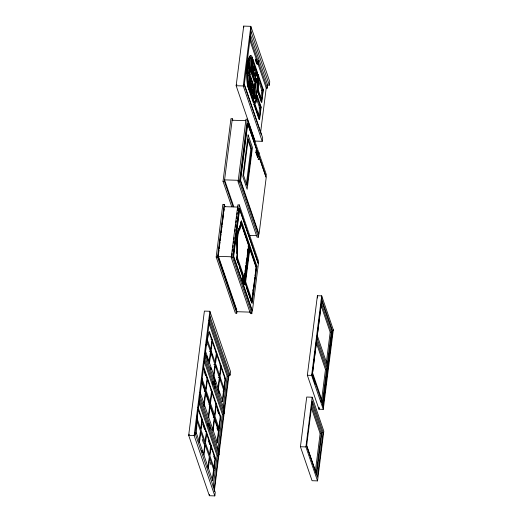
<?xml version="1.0" encoding="UTF-8"?>
<svg xmlns="http://www.w3.org/2000/svg" width="522" height="522" viewBox="0 0 522 522"><rect width="100%" height="100%" fill="white"/><g stroke="black" fill="none" stroke-linecap="round" stroke-linejoin="round"><path stroke-width="0.78" d="M243.128 278.644L243.18 278.65M215.26 386.952C215.312 389.934 213.863 386.371 215.071 386.012M257.803 156.509L257.822 156.437M252.289 93.203L252.837 93.223L251.402 89.034L250.854 89.014L252.289 93.203L252.302 96.7M252.837 93.223L252.85 92.583L252.309 92.57L252.583 87.252L251.924 85.327M243.422 280.934L243.448 280.066M243.578 280.719L243.382 280.144M243.826 283.035L243.898 282.911M243.957 282.063L244.002 281.267M243.846 281.247L243.983 281.984M244.087 281.547L244.1 282.128M244.492 282.728L244.531 282.552M256.361 152.13L256.361 152.528M256.465 150.532L256.472 150.78M256.543 150.584L256.628 150.636M257.366 154.003L257.548 154.46L257.62 153.455L257.718 154.466L257.542 153.957M257.992 154.74L257.953 155.119L257.94 154.773M213.622 469.219L212.16 480.729L212.708 480.749L196.442 433.227L197.296 414.579M247.05 73.243L249.072 72.382L249.059 72.936L247.05 73.243L247.598 73.256L247.826 80.649L248.524 84.884L249.731 75.338L249.764 70.411L250.658 68.017L251.865 58.464L250.762 57.427C247.461 61.792 248.165 68.043 247.598 73.256M247.18 72.754L248.524 72.362L248.968 68.832L248.296 61.603M256.622 61.746L257.405 62.118L257.215 63.952L256.667 63.938L255.545 60.663L255.734 59.175L256.282 59.188L256.093 60.682L257.215 63.952M257.183 61.785C256.198 60.356 257.574 63.208 256.739 61.824M257.124 61.837L257.215 61.368L257.294 61.792M253.679 87.285L253.607 100.009L249.62 88.368L250.814 78.926L253.679 87.285L252.583 87.252M242.847 280.02L242.887 280.301M243.741 281.365L243.741 281.736M244.342 284.353L244.361 284.001L244.257 284.353M256.7 61.903L257.248 61.89M257.144 62.144L257.189 61.7M257.411 62.412L256.857 62.444M257.294 90.593L257.711 82.652L257.32 76.747L257.607 74.489L258.155 74.502L263.369 89.725L261.796 102.149L261.248 102.136L257.294 90.593L257.842 90.606L261.796 102.149M257.842 90.606L258.155 74.502M258.122 64.506L258.52 61.113M231.709 206.686L223.024 181.317L230.946 118.69L232.316 118.735L232.838 120.275M243.702 26.1L236.159 85.739L255.114 141.09L262.227 141.318L262.664 137.841L244.316 84.251L250.978 31.568L250.814 26.328L243.702 26.1L243.748 27.594M233.08 206.725L224.395 181.356L232.316 118.735M237.954 207.09L224.277 206.653L217.994 256.354L236.942 311.706L236.753 313.2L235.383 313.154L216.173 257.046L222.835 204.363L224.206 204.409L224.995 206.712M189.369 434.193L188.677 435.341L194.145 435.518L209.857 311.262L210.02 316.508L195.189 433.795L194.145 435.518L214.823 495.9L209.348 495.724L188.677 435.341L204.389 311.092L209.857 311.262L230.535 371.651L230.091 375.129L229.001 375.09L228.251 376.323L224.075 409.372L224.192 413.111L223.449 414.337L218.829 450.871L218.94 454.616L218.196 455.843L214.098 490.138M236.753 313.2L217.543 257.092L224.206 204.409M218.496 254.247L218.287 255.865L236.805 309.951M218.698 252.628L219.005 250.201M219.207 248.589L219.514 246.162M219.723 244.544L220.03 242.117M220.232 240.498L220.538 238.071M220.741 236.459L221.047 234.032M221.256 232.414L221.563 229.987M221.765 228.368L222.072 225.941M222.274 224.323L222.581 221.902M222.79 220.284L223.71 213.002M223.912 211.384L224.219 208.963M203.939 403.395L205.459 391.343L201.877 380.871M206.392 341.199L206.94 341.218L210.49 351.587L209.185 361.896L208.637 361.877M202.334 419.812L201.042 429.998L205.133 441.932L206.418 431.746L205.322 431.707M205.257 392.335L205.805 392.348L204.278 404.4L203.737 404.387L204.5 406.625M207.58 378.313L206.059 390.365L210.144 402.299L211.664 390.247L210.575 390.208M215.925 352.206L216.473 352.226L215.168 362.536L211.084 350.601L212.389 340.292M247.735 82.463L248.511 72.917L249.059 72.936M250.658 68.017L249.568 67.977L250.775 58.431L250.397 57.688M250.097 69.687L250.769 69.948L250.371 69.785A2.786 0.529 -88.2 0 0 249.927 73.302L250.142 74.914L248.57 87.344L248.022 87.324L248.218 85.771M250.769 69.948L252.341 57.524L251.793 57.505M248.622 89.086L250.195 76.662L250.743 76.675L254.09 86.45L253.783 102.566L253.235 102.547L248.622 89.086L249.17 89.105L253.783 102.566M257.268 74.998L256.583 74.953L255.989 76.042L254.716 81.478L254.168 81.458L250.828 71.69L252.394 59.267L252.942 59.28L257.555 72.741L257.268 74.998L256.589 74.77M249.17 89.105L250.743 76.675M254.716 81.478L251.369 71.71L252.942 59.28M203.593 454.107L204.878 443.922L200.794 431.988L199.502 442.173L198.96 442.16M208.369 416.341L209.89 404.282L205.805 392.348M213.615 374.835L214.92 364.526L210.836 352.591L209.531 362.901L208.983 362.888M238.071 181.793L245.986 119.173L247.356 119.218L266.305 174.57L265.992 177.056L247.474 122.957L240.185 180.612L258.703 234.704L258.39 237.19L257.02 237.145L238.071 181.793L239.435 181.839L258.39 237.19M203.932 455.119L205.224 444.927L209.309 456.861L208.024 467.053L207.475 467.033M206.764 432.751L205.472 442.943L209.563 454.877L210.849 444.685L210.301 444.666M208.709 417.346L210.235 405.294L214.32 417.228L212.8 429.28L212.252 429.26M215.553 403.167L216.095 403.186L214.575 415.238L210.49 403.304L212.01 391.252M213.961 375.847L215.266 365.531L219.351 377.465L218.046 387.781M250.299 92.492L250.769 88.766L249.81 85.96M251.402 83.794L251.943 83.814L251.382 88.283L250.834 88.27L251.402 83.794L250.201 80.29M252.596 74.352L252.968 71.37L251.767 67.867M253.601 66.398L254.149 66.418L253.581 70.888L253.033 70.875L253.601 66.398L252.4 62.894M250.671 90.508L250.854 89.014M251.108 87.03L251.297 85.536M253.496 68.141L253.685 66.653L254.234 66.666L253.666 71.142L254.99 75.69L254.442 75.67L253.516 72.969M239.435 181.839L247.356 119.218M250.847 92.511L251.317 88.786L249.699 83.376L251.382 88.283M252.955 75.86L253.516 71.39L251.898 65.981L253.581 70.888M250.841 93.51L251.402 89.034M251.943 83.814L251.467 88.538L252.85 92.583M253.04 76.114L253.601 71.638L253.059 71.618M231.22 257.529L237.882 204.846L239.252 204.892L258.462 261L258.142 263.479L239.363 208.63L233.334 256.348L252.113 311.197L251.8 313.676L250.429 313.637L231.22 257.529L232.59 257.574L251.8 313.676M231.872 255.193L232.075 253.588M232.375 251.18L232.577 249.581M232.884 247.174L233.086 245.568M233.393 243.167L233.595 241.562M233.895 239.154L234.097 237.556M234.913 231.142L235.115 229.536M235.415 227.135L235.722 224.728M236.022 222.32L236.231 220.721M236.531 218.313L236.734 216.715M237.04 214.307L237.242 212.702M237.549 210.301L237.751 208.696M232.59 257.574L239.252 204.892M239.65 209.015L233.68 256.23L252.413 310.955L258.39 263.74L239.65 209.015L238.554 208.983M258.755 60.435L258.188 64.689M257.215 95.578L261.17 107.121L259.597 119.545L259.049 119.531L253.836 104.309L254.123 102.044L255.349 102.103L255.937 101.014L257.215 95.578L256.667 95.559L255.395 100.994L254.801 102.084L254.123 102.044M219.057 375.462L219.599 375.481L220.904 365.165L219.814 365.132M211.195 445.69L209.903 455.882L214.248 468.573M216.441 404.191L214.92 416.243L219.266 428.934M224.29 389.177L219.945 376.486L221.25 366.17M259.597 119.545L254.384 104.322L254.671 102.064M246.312 184.703L250.86 148.724L247.663 139.381M251.682 148.75L247.03 185.532L243.585 175.47L248.237 138.689L251.682 148.75L250.86 148.724M209.348 495.724L209.524 494.334M213.805 467.771L214.992 458.362L210.901 446.421M216.943 442.956L218.464 430.904L214.372 418.964M218.816 428.112L220.238 416.863L211.717 391.983M223.657 389.817L222.189 401.457L222.737 401.477L225.595 378.861L209.374 331.49L206.458 343.13M223.742 389.158L225.047 378.841L220.956 366.901M258.631 115.695L259.623 107.826L256.648 99.134M260.732 99.082L261.822 90.43L258.253 79.996M212.708 480.749L215.54 458.381L198.008 407.18M203.404 366.105L220.786 416.882L217.485 442.976L200.102 392.198M260.719 107.858L259.525 117.3L254.932 103.885L256.041 102.508L257.248 97.725L260.719 107.858L259.075 107.806M262.918 90.463L261.724 99.904L258.253 89.771L258.325 77.047L262.918 90.463L261.281 90.41M213.159 487.006L217.106 455.804L198.686 402.005M217.935 449.246L222.352 414.305L204.193 361.276M223.181 407.721L227.161 376.284L209.002 323.255M255.891 152.489L256.211 149.99L258.168 154.773L257.868 157.181L257.529 157.266L255.891 152.489L256.256 152.483L257.868 157.181M256.393 152.509L256.563 150.075M214.268 491.58L229.001 375.09L209.459 318.015M260.608 132.353L266.213 88.055L249.692 39.802M257.529 157.266L258.168 154.773M214.823 495.9L215.26 492.422L194.837 432.536M242.495 280.249L242.776 278.037L243.128 278.115L242.86 280.242L244.381 284.692L244.048 284.764L242.495 280.249L242.984 280.027M266.213 88.055L267.31 88.087L267.682 85.106L250.384 34.576M237.758 232.342A12.443 2.349 -88.2 0 1 238.684 229.804L238.887 229.51A20.743 3.915 -88.2 0 0 240.864 222.979L241.432 223.755A20.136 3.798 -88.2 0 1 239.52 230.091L239.317 230.378A12.078 2.277 -88.2 0 0 237.934 235.383L237.758 236.753A12.078 2.277 -88.2 0 0 237.471 244.975L237.51 245.96A20.136 3.798 -88.2 0 1 237.223 257.052L236.525 257.281L244.061 279.283L244.263 277.691M244.564 275.296L244.766 273.698M245.066 271.31L245.268 269.711M245.575 267.323L245.777 265.724M246.077 263.329L246.377 260.941M247.689 250.567L247.891 248.974M248.198 246.58L248.4 244.988L240.864 222.979M244.335 278.363L244.035 280.745L244.629 281.41L249.346 244.133L241.399 220.93L240.87 221.472L248.655 244.211L248.257 247.389M244.537 276.771L245.444 269.626M245.64 268.04L245.947 265.652M246.143 264.067L246.952 257.711M247.147 256.126L247.448 253.744M247.65 252.152L248.054 248.981M244.061 279.283L244.537 278.415L248.746 245.118L241.432 223.755M244.048 284.764L244.231 283.296M267.682 85.106L269.326 85.158L269.763 81.68L250.814 26.328L243.272 85.967L262.227 141.318M244.381 284.692L244.322 282.559M245.033 279.309L245.236 277.724M245.151 280.294L245.96 273.913M246.162 272.314L246.462 269.92M246.665 268.328L246.971 265.933M247.167 264.341L247.474 261.946M247.676 260.354L247.976 257.959M248.178 256.361L249.085 249.183M249.777 245.392L256.896 266.194L252.185 303.471L245.059 282.67L249.777 245.392L249.255 245.953L256.23 266.337L255.532 271.897M245.66 281.684L244.948 281.887L251.578 301.24L252.087 300.476L245.66 281.684L249.868 248.387L249.288 247.591L255.656 266.194M252.38 294.858L252.583 293.26M252.889 290.871L253.092 289.273M253.392 286.878L253.594 285.286M252.217 298.108L251.611 302.871L246.697 288.529M252.413 296.522L254.325 281.43M254.527 279.844L254.827 277.456M255.03 275.87L255.33 273.489M252.087 300.476L256.302 267.173L249.868 248.387M307.347 375.259L317.402 295.733L321.696 295.87L333.323 329.839L323.268 409.365L318.975 409.228L307.347 375.259L311.641 375.396L312.384 374.17L321.813 299.615L321.696 295.87L311.641 375.396L323.268 409.365L323.151 405.62L332.579 331.065L333.323 329.839M300.431 446.741L306.721 397.04L312.189 397.216L323.816 431.185L317.533 480.886L312.065 480.71L300.431 446.741L305.905 446.917L317.533 480.886M316.6 338.373L316.665 340.618L312.58 372.923L322.485 401.862L322.583 404.857M321.291 300.346L321.382 303.341L317.298 335.646L327.203 364.584L327.32 368.323L326.576 369.55L322.485 401.862M305.905 446.917L312.189 397.216M319.177 407.623L318.975 409.228L318.929 407.728M321.598 400.211L325.48 369.517L316.097 342.106M326.315 362.934L330.191 332.24L320.808 304.828M327.203 364.584L331.287 332.273L332.031 331.046L321.265 299.595L321.813 299.615L332.579 331.065L332.031 331.046L322.707 404.811M315.314 471.738L320.143 433.567L311.275 407.675M311.327 404.667L321.232 433.599L316.208 473.363L306.558 445.188M316.626 474.707L321.976 432.373L311.999 403.225M323.072 432.412L317.415 477.141L306.649 445.69L312.306 400.961L323.072 432.412L321.976 432.373M254.168 81.458L254.292 80.629M205.909 345.877L206.138 344.409M256.889 152.196L257.059 153.044M256.863 152.293L256.883 153.266M243.546 280.96L243.565 280.079M243.754 281.397L243.891 281.528M208.539 425.038L209.068 424.569M258.39 158.029L258.162 159.53L258.834 159.138M215.247 386.978C214.999 388.544 215.775 385.68 215.318 386.691M214.098 383.729L214.255 383.031M213.863 383.533L214.033 383.122M207.482 423.76L207.625 423.322M249.516 68.852L248.792 59.71L249.516 68.852L248.968 68.832M256.406 152.228L256.256 152.476M256.302 152.509L256.309 152.15M212.708 382.019L212.872 381.562M254.136 76.675L254.442 75.67M255.101 75.331L254.553 75.312L254.795 74.516L255.904 73.132L253.933 67.371M255.441 96.811C257.118 91.559 257.907 85.504 256.772 80.114L256.491 80.244C254.814 85.491 254.025 91.552 255.16 96.942L254.344 96.772L255.715 90.952L256.054 81.178L257.15 81.21M208.63 425.038L208.911 425.365M236.857 84.597L236.159 85.739L243.272 85.967L244.316 84.251M249.229 68.147L249.568 67.977M256.439 61.342L256.452 60.037L256.563 60.35M257.242 62.19L257.366 62.529L257.033 62.183M214.829 384.048L215.462 383.82L215.214 383.2M256.309 78.404L255.917 78.587C253.901 84.871 252.935 92.198 254.534 98.619L254.919 98.436M215.364 383.918L214.62 384.009M257 73.171L255.891 74.548L254.684 79.331L251.819 70.972L253.013 61.531L257 73.171L255.356 73.119M247.174 73.302L248.511 72.917M256.23 266.337L256.896 266.194M208.885 424.634L210.007 424.993M209.805 425.469L208.924 425.332M214.242 383.063L215.195 383.233M248.655 244.211L249.346 244.133M250.775 58.431L251.865 58.464M248.746 59.834L249.288 59.854M255.545 60.663L256.093 60.682M256.759 61.603L257.137 61.616M257.02 62.105L257.405 62.118M249.614 68.552L249.066 68.532L248.844 66.124M249.562 68.669L250.11 68.689M252.968 71.37L253.516 71.39M250.828 71.69L251.369 71.71M248.524 72.362L249.072 72.382M257.007 72.728L257.555 72.741M249.059 72.662L249.601 72.675M254.207 74.639L254.756 74.659M249.594 74.9L250.142 74.914M248.642 75.305L249.731 75.338M255.434 76.055L255.982 76.068M257.32 76.747L257.868 76.767M256.158 82.437L257.255 82.469M251.487 84.049L252.035 84.062M250.769 88.766L251.317 88.786M262.82 89.706L263.369 89.725M253.836 104.309L254.384 104.322M260.622 107.101L261.17 107.121M232.127 120.23L245.803 120.667M238.26 180.305L224.584 179.868L233.797 206.777M223.024 181.317L224.395 181.356M249.164 235.402L256.406 235.631M217.994 256.354L231.664 256.791M216.173 257.046L217.543 257.092M236.942 311.706L250.619 312.143M330.191 332.24L331.287 332.273L321.382 303.341M317.095 336.892L316.554 336.873L327.32 368.323L327.868 368.343M210.953 339.248L212.043 339.28L210.738 349.596L207.332 339.646L206.784 339.626M211.084 350.601L210.536 350.582L212.323 355.808M209.394 351.547L210.49 351.587M216.271 353.211L216.819 353.231L215.514 363.54L219.599 375.481M213.824 364.493L214.92 364.526M325.48 369.517L326.576 369.55L316.665 340.618M311.836 374.157L312.384 374.17L323.151 405.62L322.603 405.601M227.161 376.284L228.251 376.323L209.041 320.214M219.945 376.486L219.397 376.466L220.675 380.199M218.255 377.432L219.351 377.465M206.686 377.289L207.234 377.302L205.714 389.353L201.87 378.137M224.499 378.828L225.595 378.861M222.946 391.128L224.042 391.161L219.697 378.47L218.392 388.786L217.844 388.766L219.632 393.993M204.37 391.311L205.459 391.343M209.942 403.284L210.49 403.304M208.8 404.25L209.89 404.282M222.352 414.305L223.449 414.337L204.239 358.236M220.238 416.863L220.786 416.882M213.23 417.189L214.32 417.228M201.44 418.788L201.988 418.801L200.702 428.993L197.114 418.527M196.461 420.908L197.009 420.928L200.448 430.983L199.163 441.168L198.614 441.149M320.143 433.567L321.232 433.599M212.598 430.265L213.146 430.285L214.666 418.233L219.012 430.924L217.915 430.885M195.894 433.208L196.442 433.227M203.782 443.889L204.878 443.922M217.106 455.804L218.196 455.843L199.254 400.504M214.992 458.362L215.54 458.381M207.821 468.038L208.363 468.058L209.655 457.872L214 470.557L213.452 470.544M209.231 424.595L209.603 424.686M214.64 383.977L214.013 383.566M248.4 244.988L248.746 245.118M244.635 282.487L245.059 282.67M244.629 281.41L236.688 258.201L236.251 257.998L238.587 264.824M255.91 266.938L256.302 267.173M207.665 425.867L207.508 425.437M212.878 384.362L212.708 383.866M256.857 62.177L256.981 62.523M250.978 31.568L269.326 85.158M249.738 36.775L267.31 88.087M255.734 59.175L256.185 60.48M255.467 68.238L256.746 71.977M257.607 74.489L258.39 76.773M253.875 68.793L254.619 70.953M253.601 71.638L254.99 75.69M252.315 68.767L253.033 70.875M253.359 71.821L254.553 75.312M250.71 78.163L251.995 81.921M259.565 104.028L260.354 106.331M250.351 86.867L250.834 88.27M251.382 89.869L252.309 92.57M244.094 84.257L261.398 134.806M256.211 149.99L256.674 151.354M312.365 375.69L315.249 384.127M320.769 400.237L321.552 402.534M237.223 257.052L244.537 278.415M239.363 267.101L245.405 284.751M242.776 278.037L243.291 279.544M210.02 316.508L230.091 375.129M209.074 332.181L211.495 339.267M212.095 341.016L220.356 365.146M215.736 365.765L216.499 368.003M206.353 342.66L207.11 344.885M205.303 350.549L222.737 401.477M206.405 355.358L208.141 360.428M210.516 367.364L211.279 369.596M213.668 376.571L215.455 381.797M204.865 353.263L224.075 409.372M204.911 356.807L213.361 381.491M214.418 384.57L224.192 413.111M203.365 367.579L207.032 378.293M207.286 379.037L211.123 390.228M204.35 372.042L205.629 375.775M217.393 410.129L218.672 413.861M201.583 381.602L204.911 391.324M205.511 393.079L209.342 404.269M209.942 406.018L213.772 417.208M216.898 427.903L217.661 430.141M199.619 394.762L218.829 450.871M199.665 398.306L208.376 423.76M209.172 426.076L218.94 454.616M198.21 409.346L205.87 431.727M206.471 433.482L210.647 445.677M202.771 424.249L204.559 429.469M208.48 440.92L209.753 444.653M210.614 447.152L211.377 449.39M213.681 456.111L214.444 458.349M202.255 439.413L203.528 443.139M210.092 462.316L210.862 464.554M201.766 450.362L202.536 452.6M245.601 280.379L245.549 280.973L245.621 280.542M257.614 153.938L257.444 153.448L257.457 154.01M317.402 295.733L317.474 297.984M248.022 87.324A16.717 3.158 -88.2 0 1 247.102 66.875A16.717 3.158 -88.2 0 1 251.062 56.056M248.57 87.344A16.717 3.158 -88.2 0 1 247.872 64.885A16.717 3.158 -88.2 0 1 252.341 57.524M241.399 220.93A20.508 3.869 -88.2 0 1 239.448 227.983A14.309 2.701 -88.2 0 0 237.49 235.037A14.309 2.701 -88.2 0 0 237.086 246.619A20.508 3.869 -88.2 0 1 236.688 258.201M240.596 222.966A20.097 3.791 -88.2 0 1 240.453 223.67M240.146 224.975A20.097 3.791 -88.2 0 1 239.82 226.143M239.657 226.672A20.097 3.791 -88.2 0 1 239.311 227.612M239.135 228.016A20.097 3.791 -88.2 0 1 238.952 228.382A14.022 2.649 -88.2 0 0 238.769 228.649M237.288 233.654A14.022 2.649 -88.2 0 1 237.425 232.897M237.725 231.507A14.022 2.649 -88.2 0 1 238.058 230.319M238.228 229.81A14.022 2.649 -88.2 0 1 238.587 228.975M236.76 253.477A20.743 3.915 -88.2 0 0 236.825 245.855L236.779 244.838A12.443 2.349 -88.2 0 1 237.001 237.19M236.773 238.052A14.022 2.649 -88.2 0 1 236.851 237.112M237.256 234.959A12.443 2.349 -88.2 0 1 237.621 232.936M209.772 428.418L209.511 429.247L209.492 427.113L209.798 428.555L210.014 427.557L209.772 428.418M254.403 90.541L254.508 96.968L254.749 98.129L255.075 98.632L255.467 98.449C257.483 92.166 258.449 84.838 256.85 78.424L255.617 80.943L254.403 90.541M258.912 152.692L258.984 153.187L258.912 152.692M208.154 424.138C208.643 430.115 209.348 420.556 208.154 424.138M213.426 382.437C213.863 389.014 214.888 378.737 213.426 382.437M247.767 123.714L240.603 180.377L259.036 234.215L266.207 177.558L247.767 123.714M248.12 134.944L242.841 176.697L247.147 189.277L252.426 147.524L248.12 134.944"/></g></svg>
